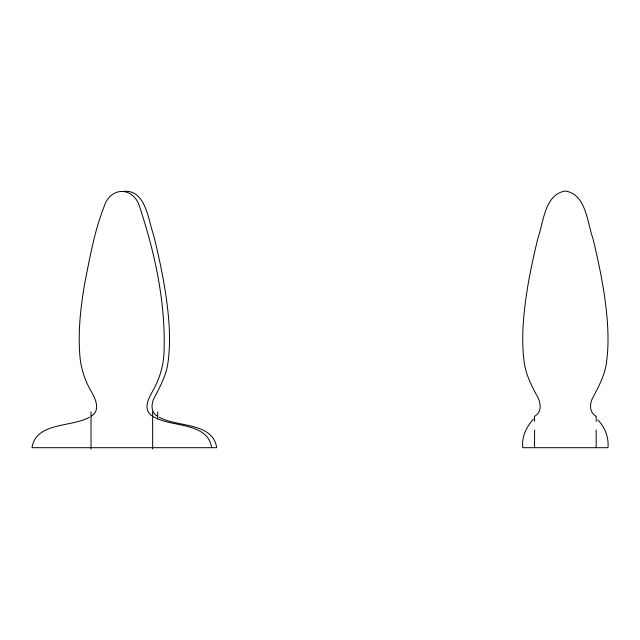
<?xml version="1.0" encoding="UTF-8"?>
<svg xmlns="http://www.w3.org/2000/svg" width="640" height="640" viewBox="0 0 640 640"><rect width="100%" height="100%" fill="white"/><g stroke="black" fill="none" stroke-linecap="round" stroke-linejoin="round"><path stroke-width="0.96" d="M533.432 419.064C526.368 426.928 521.584 436.752 522.768 447.696L607.984 447.696C608.896 437.24 605 427.296 597.792 419.888M91.32 416.144C101.072 410.2 95.216 398.04 90.752 390.648C84.152 378.944 80.176 365.84 79.656 352.392C78.096 328.76 80.944 305.088 85.008 281.832C90.064 256.624 94.56 231.008 103.968 206.992C110.104 186.272 133.568 186.272 139.704 206.992C155.056 253.624 165.848 303.016 164.016 352.392C163.496 365.84 159.52 378.944 152.92 390.648C149.024 397.736 142.952 408.28 150.8 414.992C168.248 428.328 207.408 420.44 211.672 447.696M534.864 416.144C542.784 411.616 540.56 401.312 536.496 394.912C530.936 384.528 525.608 373.712 524.16 361.872C521.448 341.088 522.992 320.024 525.776 299.336C528.6 278.856 532.96 258.624 537.808 238.544C543.56 222.712 544.48 194.24 565.376 191.024C586.272 194.24 587.192 222.712 592.944 238.544C597.784 258.624 602.144 278.856 604.976 299.336C607.76 320.024 609.304 341.088 606.592 361.872C605.112 374.496 599.024 385.8 593.272 396.904C589.608 402.928 588.872 412.192 595.888 416.144M89.528 417.2C71.792 427.36 35.928 421.936 32 447.696L216.712 447.696C212.784 421.936 176.92 427.36 159.184 417.2M123.664 191.368C145.864 189.264 148.2 220.104 153.592 235.104C158.592 255.488 163.112 276.016 166.12 296.8C169.144 318.312 170.904 340.24 168.088 361.872C166.616 374.496 160.528 385.8 154.768 396.904C151.112 402.928 150.368 412.192 157.392 416.144M596.176 416.312L596.176 421.4M596.176 430.032L596.176 447.696M534.576 416.312L534.576 421.4M534.576 430.032L534.576 447.696M157.68 411.848L157.68 419.064M152.64 411.848L152.64 448.976M91.032 411.848L91.032 448.976"/></g></svg>
